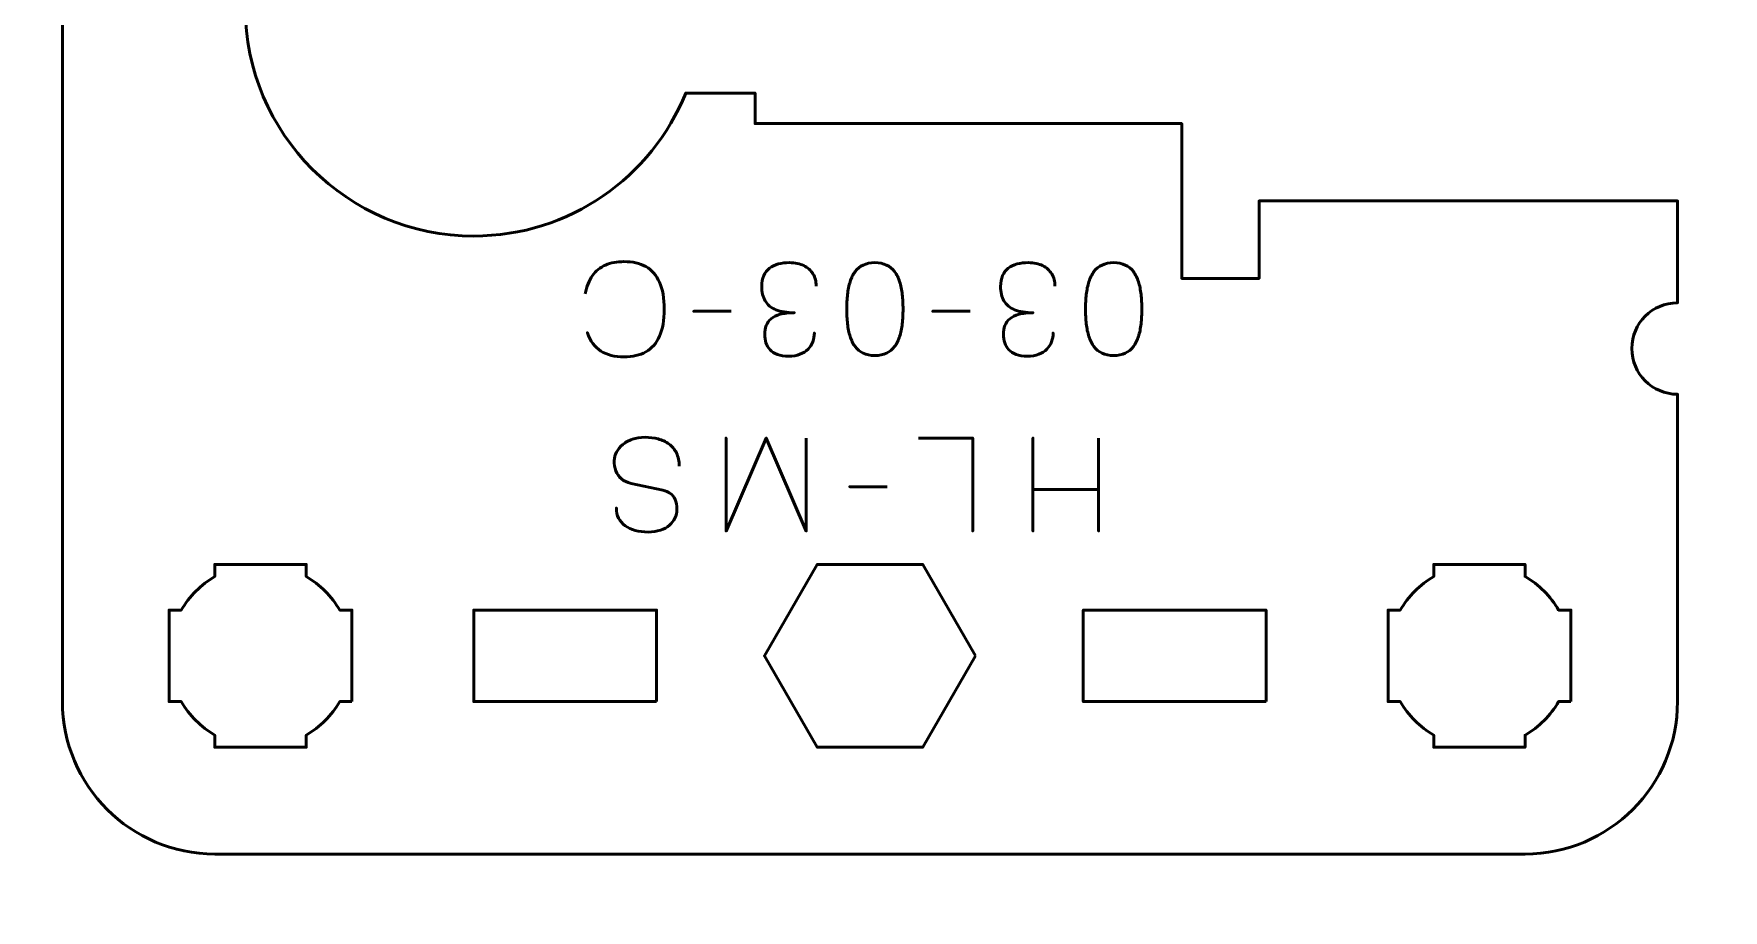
# Model space of a CAD drawing. Header units: centimetres. Extents: x -21 to 0, y -29.7 to 0.
# Drawn here: x -17.14 to -11.6, y -11.58 to -8.71 of the extents above; entities that cross this region are included whole.
import ezdxf

# ---------------------------------------------------------------- set-up
doc = ezdxf.new("R2010")
doc.units = ezdxf.units.CM
doc.header["$MEASUREMENT"] = 0
doc.layers.add('Layer 1', color=7, linetype='Continuous')

msp = doc.modelspace()

# ---------------------------------------------------------------- linework, layer by layer
at = {"layer": 'Layer 1', "color": 1, "lineweight": 53}
msp.add_open_spline([(-21.00003, -29.19995), (-21.00003, -29.19995), (-21.00003, -5.29992), (-21.00003, -5.29992), (-21.00003, -5.29992), (-21.00003, -5.21709), (-20.93286, -5.14992), (-20.85003, -5.14992), (-20.85003, -5.14992), (-20.7672, -5.14992), (-20.70003, -5.08275), (-20.70003, -4.99992), (-20.70003, -4.99992), (-20.70003, -4.91709), (-20.7672, -4.84992), (-20.85003, -4.84992), (-20.85003, -4.84992), (-20.93286, -4.84992), (-21.00003, -4.78275), (-21.00003, -4.69992), (-21.00003, -4.69992), (-21.00003, -4.61709), (-20.93286, -4.54992), (-20.85003, -4.54992), (-20.85003, -4.54992), (-20.7672, -4.54992), (-20.70003, -4.48275), (-20.70003, -4.39992), (-20.70003, -4.39992), (-20.70003, -4.31709), (-20.7672, -4.24992), (-20.85003, -4.24992), (-20.85003, -4.24992), (-20.93286, -4.24992), (-21.00003, -4.18275), (-21.00003, -4.09992), (-21.00003, -4.09992), (-21.00003, -4.01709), (-20.93286, -3.94992), (-20.85003, -3.94992), (-20.85003, -3.94992), (-20.7672, -3.94992), (-20.70003, -3.88275), (-20.70003, -3.79992), (-20.70003, -3.79992), (-20.70003, -3.71709), (-20.7672, -3.64992), (-20.85003, -3.64992), (-20.85003, -3.64992), (-20.93286, -3.64992), (-21.00003, -3.58275), (-21.00003, -3.49992), (-21.00003, -3.49992), (-21.00003, -3.41709), (-20.93286, -3.34992), (-20.85003, -3.34992), (-20.85003, -3.34992), (-20.7672, -3.34992), (-20.70003, -3.28275), (-20.70003, -3.19992), (-20.70003, -3.19992), (-20.70003, -3.11709), (-20.7672, -3.04992), (-20.85003, -3.04992), (-20.85003, -3.04992), (-20.93286, -3.04992), (-21.00003, -2.98275), (-21.00003, -2.89992), (-21.00003, -2.89992), (-21.00003, -2.81709), (-20.93286, -2.74992), (-20.85003, -2.74992), (-20.85003, -2.74992), (-20.7672, -2.74992), (-20.70003, -2.68275), (-20.70003, -2.59992), (-20.70003, -2.59992), (-20.70003, -2.51709), (-20.7672, -2.44992), (-20.85003, -2.44992), (-20.85003, -2.44992), (-20.93286, -2.44992), (-21.00003, -2.38275), (-21.00003, -2.29992), (-21.00003, -2.29992), (-21.00003, -2.21709), (-20.93286, -2.14992), (-20.85003, -2.14992), (-20.85003, -2.14992), (-20.7672, -2.14992), (-20.70003, -2.08275), (-20.70003, -1.99992), (-20.70003, -1.99992), (-20.70003, -1.91709), (-20.7672, -1.84992), (-20.85003, -1.84992), (-20.85003, -1.84992), (-20.93286, -1.84992), (-21.00003, -1.78275), (-21.00003, -1.69992), (-21.00003, -1.69992), (-21.00003, -1.61709), (-20.93286, -1.54992), (-20.85003, -1.54992), (-20.85003, -1.54992), (-20.7672, -1.54992), (-20.70003, -1.48275), (-20.70003, -1.39992), (-20.70003, -1.39992), (-20.70003, -1.31709), (-20.7672, -1.24992), (-20.85003, -1.24992), (-20.85003, -1.24992), (-20.93286, -1.24992), (-21.00003, -1.18275), (-21.00003, -1.09992), (-21.00003, -1.09992), (-21.00003, -1.09992), (-21.00003, -0.49992), (-21.00003, -0.49992), (-21.00003, -0.49992), (-21.00003, -0.22295), (-20.77694, 0.00004), (-20.49994, 0.00004), (-20.49994, 0.00004), (-20.49994, 0.00004), (-0.50008, 0.00004), (-0.50008, 0.00004), (-0.50008, 0.00004), (-0.22294, 0.00004), (0.00002, -0.22295), (0.00002, -0.49992), (0.00002, -0.49992), (0.00002, -0.49992), (0.00002, -29.19995), (0.00002, -29.19995), (0.00002, -29.19995), (0.00002, -29.47695), (-0.22294, -29.70004), (-0.50008, -29.70004), (-0.50008, -29.70004), (-0.50008, -29.70004), (-20.49994, -29.70004), (-20.49994, -29.70004), (-20.49994, -29.70004), (-20.77694, -29.70004), (-21.00003, -29.47695), (-21.00003, -29.19995)], degree=3, knots=[0, 0, 0, 0, 0.027027, 0.027027, 0.027027, 0.027027, 0.0540541, 0.0540541, 0.0540541, 0.0540541, 0.0810811, 0.0810811, 0.0810811, 0.0810811, 0.1081081, 0.1081081, 0.1081081, 0.1081081, 0.1351351, 0.1351351, 0.1351351, 0.1351351, 0.1621622, 0.1621622, 0.1621622, 0.1621622, 0.1891892, 0.1891892, 0.1891892, 0.1891892, 0.2162162, 0.2162162, 0.2162162, 0.2162162, 0.2432432, 0.2432432, 0.2432432, 0.2432432, 0.2702703, 0.2702703, 0.2702703, 0.2702703, 0.2972973, 0.2972973, 0.2972973, 0.2972973, 0.3243243, 0.3243243, 0.3243243, 0.3243243, 0.3513514, 0.3513514, 0.3513514, 0.3513514, 0.3783784, 0.3783784, 0.3783784, 0.3783784, 0.4054054, 0.4054054, 0.4054054, 0.4054054, 0.4324324, 0.4324324, 0.4324324, 0.4324324, 0.4594595, 0.4594595, 0.4594595, 0.4594595, 0.4864865, 0.4864865, 0.4864865, 0.4864865, 0.5135135, 0.5135135, 0.5135135, 0.5135135, 0.5405405, 0.5405405, 0.5405405, 0.5405405, 0.5675676, 0.5675676, 0.5675676, 0.5675676, 0.5945946, 0.5945946, 0.5945946, 0.5945946, 0.6216216, 0.6216216, 0.6216216, 0.6216216, 0.6486486, 0.6486486, 0.6486486, 0.6486486, 0.6756757, 0.6756757, 0.6756757, 0.6756757, 0.7027027, 0.7027027, 0.7027027, 0.7027027, 0.7297297, 0.7297297, 0.7297297, 0.7297297, 0.7567568, 0.7567568, 0.7567568, 0.7567568, 0.7837838, 0.7837838, 0.7837838, 0.7837838, 0.8108108, 0.8108108, 0.8108108, 0.8108108, 0.8378378, 0.8378378, 0.8378378, 0.8378378, 0.8648649, 0.8648649, 0.8648649, 0.8648649, 0.8918919, 0.8918919, 0.8918919, 0.8918919, 0.9189189, 0.9189189, 0.9189189, 0.9189189, 0.9459459, 0.9459459, 0.9459459, 0.9459459, 0.972973, 0.972973, 0.972973, 0.972973, 1, 1, 1, 1], dxfattribs=at)
at = {"layer": 'Layer 1', "color": 3, "lineweight": 53}
msp.add_open_spline([(-11.75, -6.6), (-11.75, -6.6), (-11.75, -8.242), (-11.75, -8.242), (-11.75, -8.242), (-11.75, -8.242), (-13.12301, -8.242), (-13.12301, -8.242), (-13.12301, -8.242), (-13.12301, -8.242), (-13.12301, -7.988), (-13.12301, -7.988), (-13.12301, -7.988), (-13.12301, -7.988), (-13.37701, -7.988), (-13.37701, -7.988), (-13.37701, -7.988), (-13.37701, -7.988), (-13.37701, -8.242), (-13.37701, -8.242), (-13.37701, -8.242), (-13.37701, -8.242), (-14.77701, -8.242), (-14.77701, -8.242), (-14.77701, -8.242), (-14.77701, -8.242), (-14.77698, -8.342), (-14.77698, -8.342), (-14.77698, -8.342), (-14.77698, -8.342), (-15.00002, -8.342), (-15.00002, -8.342), (-15.00002, -8.342), (-15.00002, -8.342), (-15.00451, -8.342), (-15.00451, -8.342), (-15.00451, -8.342), (-15.11574, -8.06704), (-15.38524, -7.873), (-15.70002, -7.873), (-15.70002, -7.873), (-16.11417, -7.873), (-16.45002, -8.20885), (-16.45002, -8.623), (-16.45002, -8.623), (-16.45002, -9.03715), (-16.11417, -9.373), (-15.70002, -9.373), (-15.70002, -9.373), (-15.38524, -9.373), (-15.11574, -9.17896), (-15.00451, -8.904), (-15.00451, -8.904), (-15.00451, -8.904), (-15.00002, -8.904), (-15.00002, -8.904), (-15.00002, -8.904), (-15.00002, -8.904), (-14.77698, -8.904), (-14.77698, -8.904), (-14.77698, -8.904), (-14.77698, -8.904), (-14.77701, -9.004), (-14.77701, -9.004), (-14.77701, -9.004), (-14.77701, -9.004), (-13.37701, -9.004), (-13.37701, -9.004), (-13.37701, -9.004), (-13.37701, -9.004), (-13.37701, -9.512), (-13.37701, -9.512), (-13.37701, -9.512), (-13.37701, -9.512), (-13.12301, -9.512), (-13.12301, -9.512), (-13.12301, -9.512), (-13.12301, -9.512), (-13.12301, -9.258), (-13.12301, -9.258), (-13.12301, -9.258), (-13.12301, -9.258), (-11.75, -9.258), (-11.75, -9.258), (-11.75, -9.258), (-11.75, -9.258), (-11.75, -9.592), (-11.75, -9.592), (-11.75, -9.592), (-11.83283, -9.592), (-11.9, -9.65917), (-11.9, -9.742), (-11.9, -9.742), (-11.9, -9.82483), (-11.83283, -9.892), (-11.75, -9.892), (-11.75, -9.892), (-11.75, -9.892), (-11.75, -10.9), (-11.75, -10.9), (-11.75, -10.9), (-11.75, -11.17609), (-11.97391, -11.4), (-12.25, -11.4), (-12.25, -11.4), (-12.25, -11.4), (-16.55, -11.4), (-16.55, -11.4), (-16.55, -11.4), (-16.82609, -11.4), (-17.05, -11.17609), (-17.05, -10.9), (-17.05, -10.9), (-17.05, -10.9), (-17.05, -6.6), (-17.05, -6.6), (-17.05, -6.6), (-17.05, -6.32391), (-16.82609, -6.1), (-16.55, -6.1), (-16.55, -6.1), (-16.55, -6.1), (-12.25, -6.1), (-12.25, -6.1), (-12.25, -6.1), (-11.97391, -6.1), (-11.75, -6.32391), (-11.75, -6.6)], degree=3, knots=[0, 0, 0, 0, 0.03125, 0.03125, 0.03125, 0.03125, 0.0625, 0.0625, 0.0625, 0.0625, 0.09375, 0.09375, 0.09375, 0.09375, 0.125, 0.125, 0.125, 0.125, 0.15625, 0.15625, 0.15625, 0.15625, 0.1875, 0.1875, 0.1875, 0.1875, 0.21875, 0.21875, 0.21875, 0.21875, 0.25, 0.25, 0.25, 0.25, 0.28125, 0.28125, 0.28125, 0.28125, 0.3125, 0.3125, 0.3125, 0.3125, 0.34375, 0.34375, 0.34375, 0.34375, 0.375, 0.375, 0.375, 0.375, 0.40625, 0.40625, 0.40625, 0.40625, 0.4375, 0.4375, 0.4375, 0.4375, 0.46875, 0.46875, 0.46875, 0.46875, 0.5, 0.5, 0.5, 0.5, 0.53125, 0.53125, 0.53125, 0.53125, 0.5625, 0.5625, 0.5625, 0.5625, 0.59375, 0.59375, 0.59375, 0.59375, 0.625, 0.625, 0.625, 0.625, 0.65625, 0.65625, 0.65625, 0.65625, 0.6875, 0.6875, 0.6875, 0.6875, 0.71875, 0.71875, 0.71875, 0.71875, 0.75, 0.75, 0.75, 0.75, 0.78125, 0.78125, 0.78125, 0.78125, 0.8125, 0.8125, 0.8125, 0.8125, 0.84375, 0.84375, 0.84375, 0.84375, 0.875, 0.875, 0.875, 0.875, 0.90625, 0.90625, 0.90625, 0.90625, 0.9375, 0.9375, 0.9375, 0.9375, 0.96875, 0.96875, 0.96875, 0.96875, 1, 1, 1, 1], dxfattribs=at)
at = {"layer": 'Layer 1', "color": 5, "lineweight": 53}
for points, knots in [([(-15.33423, -9.56285), (-15.32971, -9.53865), (-15.32181, -9.51868), (-15.31073, -9.50302), (-15.31073, -9.50302), (-15.29959, -9.48742), (-15.28533, -9.47585), (-15.26798, -9.4683), (-15.26798, -9.4683), (-15.25069, -9.46075), (-15.23037, -9.45694), (-15.20723, -9.45701), (-15.20723, -9.45701), (-15.17908, -9.45694), (-15.15516, -9.46238), (-15.13554, -9.47345), (-15.13554, -9.47345), (-15.11593, -9.48446), (-15.10097, -9.50146), (-15.09067, -9.52453), (-15.09067, -9.52453), (-15.08037, -9.54761), (-15.07522, -9.57717), (-15.07515, -9.61322), (-15.07515, -9.61322), (-15.07522, -9.64913), (-15.08037, -9.67863), (-15.09067, -9.7017), (-15.09067, -9.7017), (-15.10097, -9.72477), (-15.11593, -9.74184), (-15.13554, -9.75292), (-15.13554, -9.75292), (-15.15516, -9.764), (-15.17908, -9.7695), (-15.20723, -9.76943), (-15.20723, -9.76943), (-15.23736, -9.7695), (-15.26261, -9.76308), (-15.28286, -9.75017), (-15.28286, -9.75017), (-15.30318, -9.73726), (-15.31807, -9.71729), (-15.32745, -9.69027), (-15.32745, -9.69027), (-15.31807, -9.71729), (-15.30318, -9.73726), (-15.28286, -9.75017), (-15.28286, -9.75017), (-15.26261, -9.76308), (-15.23736, -9.7695), (-15.20723, -9.76943), (-15.20723, -9.76943), (-15.17908, -9.7695), (-15.15516, -9.764), (-15.13554, -9.75292), (-15.13554, -9.75292), (-15.11593, -9.74184), (-15.10097, -9.72477), (-15.09067, -9.7017), (-15.09067, -9.7017), (-15.08037, -9.67863), (-15.07522, -9.64913), (-15.07515, -9.61322), (-15.07515, -9.61322), (-15.07522, -9.57717), (-15.08037, -9.54761), (-15.09067, -9.52453), (-15.09067, -9.52453), (-15.10097, -9.50146), (-15.11593, -9.48446), (-15.13554, -9.47345), (-15.13554, -9.47345), (-15.15516, -9.46238), (-15.17908, -9.45694), (-15.20723, -9.45701), (-15.20723, -9.45701), (-15.23037, -9.45694), (-15.25069, -9.46075), (-15.26798, -9.4683), (-15.26798, -9.4683), (-15.28533, -9.47585), (-15.29959, -9.48742), (-15.31073, -9.50302), (-15.31073, -9.50302), (-15.32181, -9.51868), (-15.32971, -9.53865), (-15.33423, -9.56285)], [0, 0, 0, 0, 0.0454545, 0.0454545, 0.0454545, 0.0454545, 0.0909091, 0.0909091, 0.0909091, 0.0909091, 0.1363636, 0.1363636, 0.1363636, 0.1363636, 0.1818182, 0.1818182, 0.1818182, 0.1818182, 0.2272727, 0.2272727, 0.2272727, 0.2272727, 0.2727273, 0.2727273, 0.2727273, 0.2727273, 0.3181818, 0.3181818, 0.3181818, 0.3181818, 0.3636364, 0.3636364, 0.3636364, 0.3636364, 0.4090909, 0.4090909, 0.4090909, 0.4090909, 0.4545455, 0.4545455, 0.4545455, 0.4545455, 0.5, 0.5, 0.5, 0.5, 0.5454545, 0.5454545, 0.5454545, 0.5454545, 0.5909091, 0.5909091, 0.5909091, 0.5909091, 0.6363636, 0.6363636, 0.6363636, 0.6363636, 0.6818182, 0.6818182, 0.6818182, 0.6818182, 0.7272727, 0.7272727, 0.7272727, 0.7272727, 0.7727273, 0.7727273, 0.7727273, 0.7727273, 0.8181818, 0.8181818, 0.8181818, 0.8181818, 0.8636364, 0.8636364, 0.8636364, 0.8636364, 0.9090909, 0.9090909, 0.9090909, 0.9090909, 0.9545455, 0.9545455, 0.9545455, 0.9545455, 1, 1, 1, 1]), ([(-14.57647, -9.53702), (-14.57654, -9.52178), (-14.58007, -9.50852), (-14.58705, -9.49702), (-14.58705, -9.49702), (-14.59404, -9.48559), (-14.60399, -9.47663), (-14.61697, -9.47021), (-14.61697, -9.47021), (-14.62995, -9.46379), (-14.64554, -9.46054), (-14.66368, -9.4604), (-14.66368, -9.4604), (-14.67729, -9.4604), (-14.68964, -9.46181), (-14.70079, -9.46477), (-14.70079, -9.46477), (-14.71201, -9.46774), (-14.7216, -9.47232), (-14.72972, -9.4786), (-14.72972, -9.4786), (-14.73783, -9.48488), (-14.74404, -9.493), (-14.74841, -9.50287), (-14.74841, -9.50287), (-14.75286, -9.51282), (-14.75504, -9.52475), (-14.75511, -9.53872), (-14.75511, -9.53872), (-14.75519, -9.55734), (-14.75138, -9.57308), (-14.74383, -9.58585), (-14.74383, -9.58585), (-14.73628, -9.59862), (-14.72456, -9.60821), (-14.70883, -9.61477), (-14.70883, -9.61477), (-14.6931, -9.62134), (-14.67292, -9.62465), (-14.64844, -9.62465), (-14.64844, -9.62465), (-14.66671, -9.62458), (-14.68202, -9.62627), (-14.69451, -9.62973), (-14.69451, -9.62973), (-14.70693, -9.63319), (-14.71687, -9.63806), (-14.72435, -9.64441), (-14.72435, -9.64441), (-14.73183, -9.65069), (-14.73726, -9.65817), (-14.74051, -9.66677), (-14.74051, -9.66677), (-14.74383, -9.67531), (-14.74545, -9.68469), (-14.74538, -9.69492), (-14.74538, -9.69492), (-14.74545, -9.70516), (-14.74404, -9.71461), (-14.74122, -9.72336), (-14.74122, -9.72336), (-14.73846, -9.73211), (-14.73395, -9.7398), (-14.72781, -9.74636), (-14.72781, -9.74636), (-14.72167, -9.75292), (-14.71356, -9.75807), (-14.70361, -9.76174), (-14.70361, -9.76174), (-14.69359, -9.76541), (-14.68138, -9.76724), (-14.66706, -9.76731), (-14.66706, -9.76731), (-14.65281, -9.76724), (-14.64032, -9.76513), (-14.62974, -9.76103), (-14.62974, -9.76103), (-14.61908, -9.75694), (-14.61034, -9.75137), (-14.60328, -9.74424), (-14.60328, -9.74424), (-14.5963, -9.73712), (-14.59107, -9.729), (-14.58762, -9.71983), (-14.58762, -9.71983), (-14.58409, -9.71066), (-14.5824, -9.70092), (-14.5824, -9.69069), (-14.5824, -9.69069), (-14.5824, -9.70092), (-14.58409, -9.71066), (-14.58762, -9.71983), (-14.58762, -9.71983), (-14.59107, -9.729), (-14.5963, -9.73712), (-14.60328, -9.74424), (-14.60328, -9.74424), (-14.61034, -9.75137), (-14.61908, -9.75694), (-14.62974, -9.76103), (-14.62974, -9.76103), (-14.64032, -9.76513), (-14.65281, -9.76724), (-14.66706, -9.76731), (-14.66706, -9.76731), (-14.68138, -9.76724), (-14.69359, -9.76541), (-14.70361, -9.76174), (-14.70361, -9.76174), (-14.71356, -9.75807), (-14.72167, -9.75292), (-14.72781, -9.74636), (-14.72781, -9.74636), (-14.73395, -9.7398), (-14.73846, -9.73211), (-14.74122, -9.72336), (-14.74122, -9.72336), (-14.74404, -9.71461), (-14.74545, -9.70516), (-14.74538, -9.69492), (-14.74538, -9.69492), (-14.74545, -9.68469), (-14.74383, -9.67531), (-14.74051, -9.66677), (-14.74051, -9.66677), (-14.73726, -9.65817), (-14.73183, -9.65069), (-14.72435, -9.64441), (-14.72435, -9.64441), (-14.71687, -9.63806), (-14.70693, -9.63319), (-14.69451, -9.62973), (-14.69451, -9.62973), (-14.68202, -9.62627), (-14.66671, -9.62458), (-14.64844, -9.62465), (-14.64844, -9.62465), (-14.67292, -9.62465), (-14.6931, -9.62134), (-14.70883, -9.61477), (-14.70883, -9.61477), (-14.72456, -9.60821), (-14.73628, -9.59862), (-14.74383, -9.58585), (-14.74383, -9.58585), (-14.75138, -9.57308), (-14.75519, -9.55734), (-14.75511, -9.53872), (-14.75511, -9.53872), (-14.75504, -9.52475), (-14.75286, -9.51282), (-14.74841, -9.50287), (-14.74841, -9.50287), (-14.74404, -9.493), (-14.73783, -9.48488), (-14.72972, -9.4786), (-14.72972, -9.4786), (-14.7216, -9.47232), (-14.71201, -9.46774), (-14.70079, -9.46477), (-14.70079, -9.46477), (-14.68964, -9.46181), (-14.67729, -9.4604), (-14.66368, -9.4604), (-14.66368, -9.4604), (-14.64554, -9.46054), (-14.62995, -9.46379), (-14.61697, -9.47021), (-14.61697, -9.47021), (-14.60399, -9.47663), (-14.59404, -9.48559), (-14.58705, -9.49702), (-14.58705, -9.49702), (-14.58007, -9.50852), (-14.57654, -9.52178), (-14.57647, -9.53702)], [0, 0, 0, 0, 0.0227273, 0.0227273, 0.0227273, 0.0227273, 0.0454545, 0.0454545, 0.0454545, 0.0454545, 0.0681818, 0.0681818, 0.0681818, 0.0681818, 0.0909091, 0.0909091, 0.0909091, 0.0909091, 0.1136364, 0.1136364, 0.1136364, 0.1136364, 0.1363636, 0.1363636, 0.1363636, 0.1363636, 0.1590909, 0.1590909, 0.1590909, 0.1590909, 0.1818182, 0.1818182, 0.1818182, 0.1818182, 0.2045455, 0.2045455, 0.2045455, 0.2045455, 0.2272727, 0.2272727, 0.2272727, 0.2272727, 0.25, 0.25, 0.25, 0.25, 0.2727273, 0.2727273, 0.2727273, 0.2727273, 0.2954545, 0.2954545, 0.2954545, 0.2954545, 0.3181818, 0.3181818, 0.3181818, 0.3181818, 0.3409091, 0.3409091, 0.3409091, 0.3409091, 0.3636364, 0.3636364, 0.3636364, 0.3636364, 0.3863636, 0.3863636, 0.3863636, 0.3863636, 0.4090909, 0.4090909, 0.4090909, 0.4090909, 0.4318182, 0.4318182, 0.4318182, 0.4318182, 0.4545455, 0.4545455, 0.4545455, 0.4545455, 0.4772727, 0.4772727, 0.4772727, 0.4772727, 0.5, 0.5, 0.5, 0.5, 0.5227273, 0.5227273, 0.5227273, 0.5227273, 0.5454545, 0.5454545, 0.5454545, 0.5454545, 0.5681818, 0.5681818, 0.5681818, 0.5681818, 0.5909091, 0.5909091, 0.5909091, 0.5909091, 0.6136364, 0.6136364, 0.6136364, 0.6136364, 0.6363636, 0.6363636, 0.6363636, 0.6363636, 0.6590909, 0.6590909, 0.6590909, 0.6590909, 0.6818182, 0.6818182, 0.6818182, 0.6818182, 0.7045455, 0.7045455, 0.7045455, 0.7045455, 0.7272727, 0.7272727, 0.7272727, 0.7272727, 0.75, 0.75, 0.75, 0.75, 0.7727273, 0.7727273, 0.7727273, 0.7727273, 0.7954545, 0.7954545, 0.7954545, 0.7954545, 0.8181818, 0.8181818, 0.8181818, 0.8181818, 0.8409091, 0.8409091, 0.8409091, 0.8409091, 0.8636364, 0.8636364, 0.8636364, 0.8636364, 0.8863636, 0.8863636, 0.8863636, 0.8863636, 0.9090909, 0.9090909, 0.9090909, 0.9090909, 0.9318182, 0.9318182, 0.9318182, 0.9318182, 0.9545455, 0.9545455, 0.9545455, 0.9545455, 0.9772727, 0.9772727, 0.9772727, 0.9772727, 1, 1, 1, 1]), ([(-14.38386, -9.4604), (-14.39867, -9.46047), (-14.41144, -9.46308), (-14.4221, -9.46816), (-14.4221, -9.46816), (-14.43268, -9.47324), (-14.4415, -9.48051), (-14.44855, -9.48975), (-14.44855, -9.48975), (-14.45554, -9.49906), (-14.46104, -9.51007), (-14.46513, -9.52277), (-14.46513, -9.52277), (-14.46916, -9.53547), (-14.47205, -9.54937), (-14.47367, -9.56461), (-14.47367, -9.56461), (-14.47537, -9.57985), (-14.47621, -9.59587), (-14.47614, -9.6128), (-14.47614, -9.6128), (-14.47621, -9.62966), (-14.47537, -9.64568), (-14.47367, -9.66085), (-14.47367, -9.66085), (-14.47205, -9.67602), (-14.46916, -9.68999), (-14.46513, -9.70269), (-14.46513, -9.70269), (-14.46104, -9.71532), (-14.45554, -9.72632), (-14.44855, -9.73571), (-14.44855, -9.73571), (-14.4415, -9.74502), (-14.43268, -9.75229), (-14.4221, -9.75737), (-14.4221, -9.75737), (-14.41144, -9.76252), (-14.39867, -9.76513), (-14.38386, -9.7652), (-14.38386, -9.7652), (-14.36904, -9.76513), (-14.35627, -9.76252), (-14.34561, -9.75737), (-14.34561, -9.75737), (-14.33503, -9.75229), (-14.32621, -9.74502), (-14.31916, -9.73571), (-14.31916, -9.73571), (-14.31217, -9.72632), (-14.30667, -9.71532), (-14.30258, -9.70269), (-14.30258, -9.70269), (-14.29855, -9.68999), (-14.29566, -9.67602), (-14.29404, -9.66085), (-14.29404, -9.66085), (-14.29235, -9.64568), (-14.2915, -9.62966), (-14.29157, -9.6128), (-14.29157, -9.6128), (-14.2915, -9.59587), (-14.29235, -9.57985), (-14.29404, -9.56461), (-14.29404, -9.56461), (-14.29566, -9.54937), (-14.29855, -9.53547), (-14.30258, -9.52277), (-14.30258, -9.52277), (-14.30667, -9.51007), (-14.31217, -9.49906), (-14.31916, -9.48975), (-14.31916, -9.48975), (-14.32621, -9.48051), (-14.33503, -9.47324), (-14.34561, -9.46816), (-14.34561, -9.46816), (-14.35627, -9.46308), (-14.36904, -9.46047), (-14.38386, -9.4604)], [0, 0, 0, 0, 0.05, 0.05, 0.05, 0.05, 0.1, 0.1, 0.1, 0.1, 0.15, 0.15, 0.15, 0.15, 0.2, 0.2, 0.2, 0.2, 0.25, 0.25, 0.25, 0.25, 0.3, 0.3, 0.3, 0.3, 0.35, 0.35, 0.35, 0.35, 0.4, 0.4, 0.4, 0.4, 0.45, 0.45, 0.45, 0.45, 0.5, 0.5, 0.5, 0.5, 0.55, 0.55, 0.55, 0.55, 0.6, 0.6, 0.6, 0.6, 0.65, 0.65, 0.65, 0.65, 0.7, 0.7, 0.7, 0.7, 0.75, 0.75, 0.75, 0.75, 0.8, 0.8, 0.8, 0.8, 0.85, 0.85, 0.85, 0.85, 0.9, 0.9, 0.9, 0.9, 0.95, 0.95, 0.95, 0.95, 1, 1, 1, 1]), ([(-14.38386, -9.4604), (-14.39867, -9.46047), (-14.41144, -9.46308), (-14.4221, -9.46816), (-14.4221, -9.46816), (-14.43268, -9.47324), (-14.4415, -9.48051), (-14.44855, -9.48975), (-14.44855, -9.48975), (-14.45554, -9.49906), (-14.46104, -9.51007), (-14.46513, -9.52277), (-14.46513, -9.52277), (-14.46916, -9.53547), (-14.47205, -9.54937), (-14.47367, -9.56461), (-14.47367, -9.56461), (-14.47537, -9.57985), (-14.47621, -9.59587), (-14.47614, -9.6128), (-14.47614, -9.6128), (-14.47621, -9.62966), (-14.47537, -9.64568), (-14.47367, -9.66085), (-14.47367, -9.66085), (-14.47205, -9.67602), (-14.46916, -9.68999), (-14.46513, -9.70269), (-14.46513, -9.70269), (-14.46104, -9.71532), (-14.45554, -9.72632), (-14.44855, -9.73571), (-14.44855, -9.73571), (-14.4415, -9.74502), (-14.43268, -9.75229), (-14.4221, -9.75737), (-14.4221, -9.75737), (-14.41144, -9.76252), (-14.39867, -9.76513), (-14.38386, -9.7652), (-14.38386, -9.7652), (-14.36904, -9.76513), (-14.35627, -9.76252), (-14.34561, -9.75737), (-14.34561, -9.75737), (-14.33503, -9.75229), (-14.32621, -9.74502), (-14.31916, -9.73571), (-14.31916, -9.73571), (-14.31217, -9.72632), (-14.30667, -9.71532), (-14.30258, -9.70269), (-14.30258, -9.70269), (-14.29855, -9.68999), (-14.29566, -9.67602), (-14.29404, -9.66085), (-14.29404, -9.66085), (-14.29235, -9.64568), (-14.2915, -9.62966), (-14.29157, -9.6128), (-14.29157, -9.6128), (-14.2915, -9.59587), (-14.29235, -9.57985), (-14.29404, -9.56461), (-14.29404, -9.56461), (-14.29566, -9.54937), (-14.29855, -9.53547), (-14.30258, -9.52277), (-14.30258, -9.52277), (-14.30667, -9.51007), (-14.31217, -9.49906), (-14.31916, -9.48975), (-14.31916, -9.48975), (-14.32621, -9.48051), (-14.33503, -9.47324), (-14.34561, -9.46816), (-14.34561, -9.46816), (-14.35627, -9.46308), (-14.36904, -9.46047), (-14.38386, -9.4604)], [0, 0, 0, 0, 0.05, 0.05, 0.05, 0.05, 0.1, 0.1, 0.1, 0.1, 0.15, 0.15, 0.15, 0.15, 0.2, 0.2, 0.2, 0.2, 0.25, 0.25, 0.25, 0.25, 0.3, 0.3, 0.3, 0.3, 0.35, 0.35, 0.35, 0.35, 0.4, 0.4, 0.4, 0.4, 0.45, 0.45, 0.45, 0.45, 0.5, 0.5, 0.5, 0.5, 0.55, 0.55, 0.55, 0.55, 0.6, 0.6, 0.6, 0.6, 0.65, 0.65, 0.65, 0.65, 0.7, 0.7, 0.7, 0.7, 0.75, 0.75, 0.75, 0.75, 0.8, 0.8, 0.8, 0.8, 0.85, 0.85, 0.85, 0.85, 0.9, 0.9, 0.9, 0.9, 0.95, 0.95, 0.95, 0.95, 1, 1, 1, 1]), ([(-13.79289, -9.53702), (-13.79296, -9.52178), (-13.79649, -9.50852), (-13.80347, -9.49702), (-13.80347, -9.49702), (-13.81046, -9.48559), (-13.82041, -9.47663), (-13.83339, -9.47021), (-13.83339, -9.47021), (-13.84637, -9.46379), (-13.86196, -9.46054), (-13.8801, -9.4604), (-13.8801, -9.4604), (-13.89371, -9.4604), (-13.90606, -9.46181), (-13.91721, -9.46477), (-13.91721, -9.46477), (-13.92843, -9.46774), (-13.93802, -9.47232), (-13.94614, -9.4786), (-13.94614, -9.4786), (-13.95425, -9.48488), (-13.96046, -9.493), (-13.96483, -9.50287), (-13.96483, -9.50287), (-13.96928, -9.51282), (-13.97146, -9.52475), (-13.97153, -9.53872), (-13.97153, -9.53872), (-13.97161, -9.55734), (-13.9678, -9.57308), (-13.96025, -9.58585), (-13.96025, -9.58585), (-13.9527, -9.59862), (-13.94098, -9.60821), (-13.92525, -9.61477), (-13.92525, -9.61477), (-13.90952, -9.62134), (-13.88934, -9.62465), (-13.86486, -9.62465), (-13.86486, -9.62465), (-13.88313, -9.62458), (-13.89844, -9.62627), (-13.91093, -9.62973), (-13.91093, -9.62973), (-13.92335, -9.63319), (-13.93329, -9.63806), (-13.94077, -9.64441), (-13.94077, -9.64441), (-13.94825, -9.65069), (-13.95368, -9.65817), (-13.95693, -9.66677), (-13.95693, -9.66677), (-13.96025, -9.67531), (-13.96187, -9.68469), (-13.9618, -9.69492), (-13.9618, -9.69492), (-13.96187, -9.70516), (-13.96046, -9.71461), (-13.95764, -9.72336), (-13.95764, -9.72336), (-13.95488, -9.73211), (-13.95037, -9.7398), (-13.94423, -9.74636), (-13.94423, -9.74636), (-13.93809, -9.75292), (-13.92998, -9.75807), (-13.92003, -9.76174), (-13.92003, -9.76174), (-13.91001, -9.76541), (-13.8978, -9.76724), (-13.88348, -9.76731), (-13.88348, -9.76731), (-13.86923, -9.76724), (-13.85674, -9.76513), (-13.84616, -9.76103), (-13.84616, -9.76103), (-13.8355, -9.75694), (-13.82676, -9.75137), (-13.8197, -9.74424), (-13.8197, -9.74424), (-13.81272, -9.73712), (-13.80749, -9.729), (-13.80404, -9.71983), (-13.80404, -9.71983), (-13.80051, -9.71066), (-13.79882, -9.70092), (-13.79882, -9.69069), (-13.79882, -9.69069), (-13.79882, -9.70092), (-13.80051, -9.71066), (-13.80404, -9.71983), (-13.80404, -9.71983), (-13.80749, -9.729), (-13.81272, -9.73712), (-13.8197, -9.74424), (-13.8197, -9.74424), (-13.82676, -9.75137), (-13.8355, -9.75694), (-13.84616, -9.76103), (-13.84616, -9.76103), (-13.85674, -9.76513), (-13.86923, -9.76724), (-13.88348, -9.76731), (-13.88348, -9.76731), (-13.8978, -9.76724), (-13.91001, -9.76541), (-13.92003, -9.76174), (-13.92003, -9.76174), (-13.92998, -9.75807), (-13.93809, -9.75292), (-13.94423, -9.74636), (-13.94423, -9.74636), (-13.95037, -9.7398), (-13.95488, -9.73211), (-13.95764, -9.72336), (-13.95764, -9.72336), (-13.96046, -9.71461), (-13.96187, -9.70516), (-13.9618, -9.69492), (-13.9618, -9.69492), (-13.96187, -9.68469), (-13.96025, -9.67531), (-13.95693, -9.66677), (-13.95693, -9.66677), (-13.95368, -9.65817), (-13.94825, -9.65069), (-13.94077, -9.64441), (-13.94077, -9.64441), (-13.93329, -9.63806), (-13.92335, -9.63319), (-13.91093, -9.62973), (-13.91093, -9.62973), (-13.89844, -9.62627), (-13.88313, -9.62458), (-13.86486, -9.62465), (-13.86486, -9.62465), (-13.88934, -9.62465), (-13.90952, -9.62134), (-13.92525, -9.61477), (-13.92525, -9.61477), (-13.94098, -9.60821), (-13.9527, -9.59862), (-13.96025, -9.58585), (-13.96025, -9.58585), (-13.9678, -9.57308), (-13.97161, -9.55734), (-13.97153, -9.53872), (-13.97153, -9.53872), (-13.97146, -9.52475), (-13.96928, -9.51282), (-13.96483, -9.50287), (-13.96483, -9.50287), (-13.96046, -9.493), (-13.95425, -9.48488), (-13.94614, -9.4786), (-13.94614, -9.4786), (-13.93802, -9.47232), (-13.92843, -9.46774), (-13.91721, -9.46477), (-13.91721, -9.46477), (-13.90606, -9.46181), (-13.89371, -9.4604), (-13.8801, -9.4604), (-13.8801, -9.4604), (-13.86196, -9.46054), (-13.84637, -9.46379), (-13.83339, -9.47021), (-13.83339, -9.47021), (-13.82041, -9.47663), (-13.81046, -9.48559), (-13.80347, -9.49702), (-13.80347, -9.49702), (-13.79649, -9.50852), (-13.79296, -9.52178), (-13.79289, -9.53702)], [0, 0, 0, 0, 0.0227273, 0.0227273, 0.0227273, 0.0227273, 0.0454545, 0.0454545, 0.0454545, 0.0454545, 0.0681818, 0.0681818, 0.0681818, 0.0681818, 0.0909091, 0.0909091, 0.0909091, 0.0909091, 0.1136364, 0.1136364, 0.1136364, 0.1136364, 0.1363636, 0.1363636, 0.1363636, 0.1363636, 0.1590909, 0.1590909, 0.1590909, 0.1590909, 0.1818182, 0.1818182, 0.1818182, 0.1818182, 0.2045455, 0.2045455, 0.2045455, 0.2045455, 0.2272727, 0.2272727, 0.2272727, 0.2272727, 0.25, 0.25, 0.25, 0.25, 0.2727273, 0.2727273, 0.2727273, 0.2727273, 0.2954545, 0.2954545, 0.2954545, 0.2954545, 0.3181818, 0.3181818, 0.3181818, 0.3181818, 0.3409091, 0.3409091, 0.3409091, 0.3409091, 0.3636364, 0.3636364, 0.3636364, 0.3636364, 0.3863636, 0.3863636, 0.3863636, 0.3863636, 0.4090909, 0.4090909, 0.4090909, 0.4090909, 0.4318182, 0.4318182, 0.4318182, 0.4318182, 0.4545455, 0.4545455, 0.4545455, 0.4545455, 0.4772727, 0.4772727, 0.4772727, 0.4772727, 0.5, 0.5, 0.5, 0.5, 0.5227273, 0.5227273, 0.5227273, 0.5227273, 0.5454545, 0.5454545, 0.5454545, 0.5454545, 0.5681818, 0.5681818, 0.5681818, 0.5681818, 0.5909091, 0.5909091, 0.5909091, 0.5909091, 0.6136364, 0.6136364, 0.6136364, 0.6136364, 0.6363636, 0.6363636, 0.6363636, 0.6363636, 0.6590909, 0.6590909, 0.6590909, 0.6590909, 0.6818182, 0.6818182, 0.6818182, 0.6818182, 0.7045455, 0.7045455, 0.7045455, 0.7045455, 0.7272727, 0.7272727, 0.7272727, 0.7272727, 0.75, 0.75, 0.75, 0.75, 0.7727273, 0.7727273, 0.7727273, 0.7727273, 0.7954545, 0.7954545, 0.7954545, 0.7954545, 0.8181818, 0.8181818, 0.8181818, 0.8181818, 0.8409091, 0.8409091, 0.8409091, 0.8409091, 0.8636364, 0.8636364, 0.8636364, 0.8636364, 0.8863636, 0.8863636, 0.8863636, 0.8863636, 0.9090909, 0.9090909, 0.9090909, 0.9090909, 0.9318182, 0.9318182, 0.9318182, 0.9318182, 0.9545455, 0.9545455, 0.9545455, 0.9545455, 0.9772727, 0.9772727, 0.9772727, 0.9772727, 1, 1, 1, 1]), ([(-13.60028, -9.4604), (-13.61509, -9.46047), (-13.62786, -9.46308), (-13.63852, -9.46816), (-13.63852, -9.46816), (-13.6491, -9.47324), (-13.65792, -9.48051), (-13.66497, -9.48975), (-13.66497, -9.48975), (-13.67196, -9.49906), (-13.67746, -9.51007), (-13.68155, -9.52277), (-13.68155, -9.52277), (-13.68558, -9.53547), (-13.68847, -9.54937), (-13.69009, -9.56461), (-13.69009, -9.56461), (-13.69179, -9.57985), (-13.69263, -9.59587), (-13.69256, -9.6128), (-13.69256, -9.6128), (-13.69263, -9.62966), (-13.69179, -9.64568), (-13.69009, -9.66085), (-13.69009, -9.66085), (-13.68847, -9.67602), (-13.68558, -9.68999), (-13.68155, -9.70269), (-13.68155, -9.70269), (-13.67746, -9.71532), (-13.67196, -9.72632), (-13.66497, -9.73571), (-13.66497, -9.73571), (-13.65792, -9.74502), (-13.6491, -9.75229), (-13.63852, -9.75737), (-13.63852, -9.75737), (-13.62786, -9.76252), (-13.61509, -9.76513), (-13.60028, -9.7652), (-13.60028, -9.7652), (-13.58546, -9.76513), (-13.57269, -9.76252), (-13.56203, -9.75737), (-13.56203, -9.75737), (-13.55145, -9.75229), (-13.54263, -9.74502), (-13.53558, -9.73571), (-13.53558, -9.73571), (-13.52859, -9.72632), (-13.52309, -9.71532), (-13.519, -9.70269), (-13.519, -9.70269), (-13.51497, -9.68999), (-13.51208, -9.67602), (-13.51046, -9.66085), (-13.51046, -9.66085), (-13.50877, -9.64568), (-13.50792, -9.62966), (-13.50799, -9.6128), (-13.50799, -9.6128), (-13.50792, -9.59587), (-13.50877, -9.57985), (-13.51046, -9.56461), (-13.51046, -9.56461), (-13.51208, -9.54937), (-13.51497, -9.53547), (-13.519, -9.52277), (-13.519, -9.52277), (-13.52309, -9.51007), (-13.52859, -9.49906), (-13.53558, -9.48975), (-13.53558, -9.48975), (-13.54263, -9.48051), (-13.55145, -9.47324), (-13.56203, -9.46816), (-13.56203, -9.46816), (-13.57269, -9.46308), (-13.58546, -9.46047), (-13.60028, -9.4604)], [0, 0, 0, 0, 0.05, 0.05, 0.05, 0.05, 0.1, 0.1, 0.1, 0.1, 0.15, 0.15, 0.15, 0.15, 0.2, 0.2, 0.2, 0.2, 0.25, 0.25, 0.25, 0.25, 0.3, 0.3, 0.3, 0.3, 0.35, 0.35, 0.35, 0.35, 0.4, 0.4, 0.4, 0.4, 0.45, 0.45, 0.45, 0.45, 0.5, 0.5, 0.5, 0.5, 0.55, 0.55, 0.55, 0.55, 0.6, 0.6, 0.6, 0.6, 0.65, 0.65, 0.65, 0.65, 0.7, 0.7, 0.7, 0.7, 0.75, 0.75, 0.75, 0.75, 0.8, 0.8, 0.8, 0.8, 0.85, 0.85, 0.85, 0.85, 0.9, 0.9, 0.9, 0.9, 0.95, 0.95, 0.95, 0.95, 1, 1, 1, 1]), ([(-13.60028, -9.4604), (-13.61509, -9.46047), (-13.62786, -9.46308), (-13.63852, -9.46816), (-13.63852, -9.46816), (-13.6491, -9.47324), (-13.65792, -9.48051), (-13.66497, -9.48975), (-13.66497, -9.48975), (-13.67196, -9.49906), (-13.67746, -9.51007), (-13.68155, -9.52277), (-13.68155, -9.52277), (-13.68558, -9.53547), (-13.68847, -9.54937), (-13.69009, -9.56461), (-13.69009, -9.56461), (-13.69179, -9.57985), (-13.69263, -9.59587), (-13.69256, -9.6128), (-13.69256, -9.6128), (-13.69263, -9.62966), (-13.69179, -9.64568), (-13.69009, -9.66085), (-13.69009, -9.66085), (-13.68847, -9.67602), (-13.68558, -9.68999), (-13.68155, -9.70269), (-13.68155, -9.70269), (-13.67746, -9.71532), (-13.67196, -9.72632), (-13.66497, -9.73571), (-13.66497, -9.73571), (-13.65792, -9.74502), (-13.6491, -9.75229), (-13.63852, -9.75737), (-13.63852, -9.75737), (-13.62786, -9.76252), (-13.61509, -9.76513), (-13.60028, -9.7652), (-13.60028, -9.7652), (-13.58546, -9.76513), (-13.57269, -9.76252), (-13.56203, -9.75737), (-13.56203, -9.75737), (-13.55145, -9.75229), (-13.54263, -9.74502), (-13.53558, -9.73571), (-13.53558, -9.73571), (-13.52859, -9.72632), (-13.52309, -9.71532), (-13.519, -9.70269), (-13.519, -9.70269), (-13.51497, -9.68999), (-13.51208, -9.67602), (-13.51046, -9.66085), (-13.51046, -9.66085), (-13.50877, -9.64568), (-13.50792, -9.62966), (-13.50799, -9.6128), (-13.50799, -9.6128), (-13.50792, -9.59587), (-13.50877, -9.57985), (-13.51046, -9.56461), (-13.51046, -9.56461), (-13.51208, -9.54937), (-13.51497, -9.53547), (-13.519, -9.52277), (-13.519, -9.52277), (-13.52309, -9.51007), (-13.52859, -9.49906), (-13.53558, -9.48975), (-13.53558, -9.48975), (-13.54263, -9.48051), (-13.55145, -9.47324), (-13.56203, -9.46816), (-13.56203, -9.46816), (-13.57269, -9.46308), (-13.58546, -9.46047), (-13.60028, -9.4604)], [0, 0, 0, 0, 0.05, 0.05, 0.05, 0.05, 0.1, 0.1, 0.1, 0.1, 0.15, 0.15, 0.15, 0.15, 0.2, 0.2, 0.2, 0.2, 0.25, 0.25, 0.25, 0.25, 0.3, 0.3, 0.3, 0.3, 0.35, 0.35, 0.35, 0.35, 0.4, 0.4, 0.4, 0.4, 0.45, 0.45, 0.45, 0.45, 0.5, 0.5, 0.5, 0.5, 0.55, 0.55, 0.55, 0.55, 0.6, 0.6, 0.6, 0.6, 0.65, 0.65, 0.65, 0.65, 0.7, 0.7, 0.7, 0.7, 0.75, 0.75, 0.75, 0.75, 0.8, 0.8, 0.8, 0.8, 0.85, 0.85, 0.85, 0.85, 0.9, 0.9, 0.9, 0.9, 0.95, 0.95, 0.95, 0.95, 1, 1, 1, 1]), ([(-14.85502, -9.62), (-14.85502, -9.62), (-14.97821, -9.62), (-14.97821, -9.62), (-14.97821, -9.62), (-14.97821, -9.62), (-14.85502, -9.62), (-14.85502, -9.62)], [0, 0, 0, 0, 0.5, 0.5, 0.5, 0.5, 1, 1, 1, 1]), ([(-14.07144, -9.62), (-14.07144, -9.62), (-14.19463, -9.62), (-14.19463, -9.62), (-14.19463, -9.62), (-14.19463, -9.62), (-14.07144, -9.62), (-14.07144, -9.62)], [0, 0, 0, 0, 0.5, 0.5, 0.5, 0.5, 1, 1, 1, 1]), ([(-15.02604, -10.128), (-15.02618, -10.11106), (-15.02914, -10.0966), (-15.03507, -10.0846), (-15.03507, -10.0846), (-15.04093, -10.07254), (-15.04911, -10.06273), (-15.05941, -10.05518), (-15.05941, -10.05518), (-15.06978, -10.04756), (-15.08171, -10.04199), (-15.09518, -10.03846), (-15.09518, -10.03846), (-15.10859, -10.03486), (-15.12298, -10.0331), (-15.13822, -10.03317), (-15.13822, -10.03317), (-15.1536, -10.03324), (-15.16743, -10.0355), (-15.17978, -10.0398), (-15.17978, -10.0398), (-15.19206, -10.04411), (-15.20257, -10.04989), (-15.21132, -10.05716), (-15.21132, -10.05716), (-15.22014, -10.06443), (-15.22691, -10.07254), (-15.23171, -10.08157), (-15.23171, -10.08157), (-15.23651, -10.0906), (-15.23905, -10.09984), (-15.2394, -10.10937), (-15.2394, -10.10937), (-15.23982, -10.12186), (-15.23799, -10.13329), (-15.23397, -10.14359), (-15.23397, -10.14359), (-15.22994, -10.15389), (-15.22373, -10.1625), (-15.21534, -10.16955), (-15.21534, -10.16955), (-15.20701, -10.17661), (-15.1965, -10.18155), (-15.18394, -10.1843), (-15.18394, -10.1843), (-15.18394, -10.1843), (-15.08023, -10.20674), (-15.08023, -10.20674), (-15.08023, -10.20674), (-15.07049, -10.20878), (-15.06209, -10.21224), (-15.05518, -10.21704), (-15.05518, -10.21704), (-15.04826, -10.2219), (-15.0429, -10.22861), (-15.03923, -10.23722), (-15.03923, -10.23722), (-15.03556, -10.24575), (-15.03366, -10.25662), (-15.03366, -10.26981), (-15.03366, -10.26981), (-15.03366, -10.27983), (-15.03571, -10.28928), (-15.03987, -10.29817), (-15.03987, -10.29817), (-15.04396, -10.30706), (-15.05003, -10.3149), (-15.058, -10.32174), (-15.058, -10.32174), (-15.06597, -10.32865), (-15.07585, -10.33402), (-15.08756, -10.3379), (-15.08756, -10.3379), (-15.09935, -10.34185), (-15.11282, -10.34382), (-15.12806, -10.34389), (-15.12806, -10.34389), (-15.14337, -10.34389), (-15.15741, -10.34213), (-15.17025, -10.3386), (-15.17025, -10.3386), (-15.18302, -10.33507), (-15.1941, -10.32999), (-15.20341, -10.32322), (-15.20341, -10.32322), (-15.21273, -10.31645), (-15.21992, -10.30812), (-15.22486, -10.29839), (-15.22486, -10.29839), (-15.2298, -10.28858), (-15.23213, -10.27736), (-15.23178, -10.26473), (-15.23178, -10.26473), (-15.23213, -10.27736), (-15.2298, -10.28858), (-15.22486, -10.29839), (-15.22486, -10.29839), (-15.21992, -10.30812), (-15.21273, -10.31645), (-15.20341, -10.32322), (-15.20341, -10.32322), (-15.1941, -10.32999), (-15.18302, -10.33507), (-15.17025, -10.3386), (-15.17025, -10.3386), (-15.15741, -10.34213), (-15.14337, -10.34389), (-15.12806, -10.34389), (-15.12806, -10.34389), (-15.11282, -10.34382), (-15.09935, -10.34185), (-15.08756, -10.3379), (-15.08756, -10.3379), (-15.07585, -10.33402), (-15.06597, -10.32865), (-15.058, -10.32174), (-15.058, -10.32174), (-15.05003, -10.3149), (-15.04396, -10.30706), (-15.03987, -10.29817), (-15.03987, -10.29817), (-15.03571, -10.28928), (-15.03366, -10.27983), (-15.03366, -10.26981), (-15.03366, -10.26981), (-15.03366, -10.25662), (-15.03549, -10.24575), (-15.03902, -10.23729), (-15.03902, -10.23729), (-15.04262, -10.22875), (-15.04791, -10.22212), (-15.05483, -10.21725), (-15.05483, -10.21725), (-15.06174, -10.21245), (-15.07021, -10.20892), (-15.08023, -10.20674), (-15.08023, -10.20674), (-15.08023, -10.20674), (-15.18394, -10.1843), (-15.18394, -10.1843), (-15.18394, -10.1843), (-15.19678, -10.18155), (-15.20737, -10.17661), (-15.21569, -10.16955), (-15.21569, -10.16955), (-15.22409, -10.1625), (-15.23023, -10.15389), (-15.23418, -10.14359), (-15.23418, -10.14359), (-15.23806, -10.13329), (-15.23982, -10.12186), (-15.2394, -10.10937), (-15.2394, -10.10937), (-15.23905, -10.09984), (-15.23651, -10.0906), (-15.23171, -10.08157), (-15.23171, -10.08157), (-15.22691, -10.07254), (-15.22014, -10.06443), (-15.21132, -10.05716), (-15.21132, -10.05716), (-15.20257, -10.04989), (-15.19206, -10.04411), (-15.17978, -10.0398), (-15.17978, -10.0398), (-15.16743, -10.0355), (-15.1536, -10.03324), (-15.13822, -10.03317), (-15.13822, -10.03317), (-15.12298, -10.0331), (-15.10859, -10.03486), (-15.09518, -10.03846), (-15.09518, -10.03846), (-15.08171, -10.04199), (-15.06978, -10.04756), (-15.05941, -10.05518), (-15.05941, -10.05518), (-15.04911, -10.06273), (-15.04093, -10.07254), (-15.03507, -10.0846), (-15.03507, -10.0846), (-15.02914, -10.0966), (-15.02618, -10.11106), (-15.02604, -10.128)], [0, 0, 0, 0, 0.0217391, 0.0217391, 0.0217391, 0.0217391, 0.0434783, 0.0434783, 0.0434783, 0.0434783, 0.0652174, 0.0652174, 0.0652174, 0.0652174, 0.0869565, 0.0869565, 0.0869565, 0.0869565, 0.1086957, 0.1086957, 0.1086957, 0.1086957, 0.1304348, 0.1304348, 0.1304348, 0.1304348, 0.1521739, 0.1521739, 0.1521739, 0.1521739, 0.173913, 0.173913, 0.173913, 0.173913, 0.1956522, 0.1956522, 0.1956522, 0.1956522, 0.2173913, 0.2173913, 0.2173913, 0.2173913, 0.2391304, 0.2391304, 0.2391304, 0.2391304, 0.2608696, 0.2608696, 0.2608696, 0.2608696, 0.2826087, 0.2826087, 0.2826087, 0.2826087, 0.3043478, 0.3043478, 0.3043478, 0.3043478, 0.326087, 0.326087, 0.326087, 0.326087, 0.3478261, 0.3478261, 0.3478261, 0.3478261, 0.3695652, 0.3695652, 0.3695652, 0.3695652, 0.3913043, 0.3913043, 0.3913043, 0.3913043, 0.4130435, 0.4130435, 0.4130435, 0.4130435, 0.4347826, 0.4347826, 0.4347826, 0.4347826, 0.4565217, 0.4565217, 0.4565217, 0.4565217, 0.4782609, 0.4782609, 0.4782609, 0.4782609, 0.5, 0.5, 0.5, 0.5, 0.5217391, 0.5217391, 0.5217391, 0.5217391, 0.5434783, 0.5434783, 0.5434783, 0.5434783, 0.5652174, 0.5652174, 0.5652174, 0.5652174, 0.5869565, 0.5869565, 0.5869565, 0.5869565, 0.6086957, 0.6086957, 0.6086957, 0.6086957, 0.6304348, 0.6304348, 0.6304348, 0.6304348, 0.6521739, 0.6521739, 0.6521739, 0.6521739, 0.673913, 0.673913, 0.673913, 0.673913, 0.6956522, 0.6956522, 0.6956522, 0.6956522, 0.7173913, 0.7173913, 0.7173913, 0.7173913, 0.7391304, 0.7391304, 0.7391304, 0.7391304, 0.7608696, 0.7608696, 0.7608696, 0.7608696, 0.7826087, 0.7826087, 0.7826087, 0.7826087, 0.8043478, 0.8043478, 0.8043478, 0.8043478, 0.826087, 0.826087, 0.826087, 0.826087, 0.8478261, 0.8478261, 0.8478261, 0.8478261, 0.8695652, 0.8695652, 0.8695652, 0.8695652, 0.8913043, 0.8913043, 0.8913043, 0.8913043, 0.9130435, 0.9130435, 0.9130435, 0.9130435, 0.9347826, 0.9347826, 0.9347826, 0.9347826, 0.9565217, 0.9565217, 0.9565217, 0.9565217, 0.9782609, 0.9782609, 0.9782609, 0.9782609, 1, 1, 1, 1]), ([(-14.60906, -10.03571), (-14.60906, -10.03571), (-14.60906, -10.34093), (-14.60906, -10.34093), (-14.60906, -10.34093), (-14.60906, -10.34093), (-14.74029, -10.03571), (-14.74029, -10.03571), (-14.74029, -10.03571), (-14.74029, -10.03571), (-14.87195, -10.34093), (-14.87195, -10.34093), (-14.87195, -10.34093), (-14.87195, -10.34093), (-14.87195, -10.03571), (-14.87195, -10.03571), (-14.87195, -10.03571), (-14.87195, -10.03571), (-14.87195, -10.34093), (-14.87195, -10.34093), (-14.87195, -10.34093), (-14.87195, -10.34093), (-14.74029, -10.03571), (-14.74029, -10.03571), (-14.74029, -10.03571), (-14.74029, -10.03571), (-14.60906, -10.34093), (-14.60906, -10.34093), (-14.60906, -10.34093), (-14.60906, -10.34093), (-14.60906, -10.03571), (-14.60906, -10.03571)], [0, 0, 0, 0, 0.125, 0.125, 0.125, 0.125, 0.25, 0.25, 0.25, 0.25, 0.375, 0.375, 0.375, 0.375, 0.5, 0.5, 0.5, 0.5, 0.625, 0.625, 0.625, 0.625, 0.75, 0.75, 0.75, 0.75, 0.875, 0.875, 0.875, 0.875, 1, 1, 1, 1]), ([(-14.24119, -10.03571), (-14.24119, -10.03571), (-14.06297, -10.03571), (-14.06297, -10.03571), (-14.06297, -10.03571), (-14.06297, -10.03571), (-14.06297, -10.34093), (-14.06297, -10.34093), (-14.06297, -10.34093), (-14.06297, -10.34093), (-14.06297, -10.03571), (-14.06297, -10.03571), (-14.06297, -10.03571), (-14.06297, -10.03571), (-14.24119, -10.03571), (-14.24119, -10.03571)], [0, 0, 0, 0, 0.25, 0.25, 0.25, 0.25, 0.5, 0.5, 0.5, 0.5, 0.75, 0.75, 0.75, 0.75, 1, 1, 1, 1]), ([(-13.6498, -10.03571), (-13.6498, -10.03571), (-13.6498, -10.20462), (-13.6498, -10.20462), (-13.6498, -10.20462), (-13.6498, -10.20462), (-13.86527, -10.20462), (-13.86527, -10.20462), (-13.86527, -10.20462), (-13.86527, -10.20462), (-13.86527, -10.03571), (-13.86527, -10.03571), (-13.86527, -10.03571), (-13.86527, -10.03571), (-13.86527, -10.34051), (-13.86527, -10.34051), (-13.86527, -10.34051), (-13.86527, -10.34051), (-13.86527, -10.20462), (-13.86527, -10.20462), (-13.86527, -10.20462), (-13.86527, -10.20462), (-13.6498, -10.20462), (-13.6498, -10.20462), (-13.6498, -10.20462), (-13.6498, -10.20462), (-13.6498, -10.34051), (-13.6498, -10.34051), (-13.6498, -10.34051), (-13.6498, -10.34051), (-13.6498, -10.03571), (-13.6498, -10.03571)], [0, 0, 0, 0, 0.125, 0.125, 0.125, 0.125, 0.25, 0.25, 0.25, 0.25, 0.375, 0.375, 0.375, 0.375, 0.5, 0.5, 0.5, 0.5, 0.625, 0.625, 0.625, 0.625, 0.75, 0.75, 0.75, 0.75, 0.875, 0.875, 0.875, 0.875, 1, 1, 1, 1]), ([(-14.34321, -10.19531), (-14.34321, -10.19531), (-14.4664, -10.19531), (-14.4664, -10.19531), (-14.4664, -10.19531), (-14.4664, -10.19531), (-14.34321, -10.19531), (-14.34321, -10.19531)], [0, 0, 0, 0, 0.5, 0.5, 0.5, 0.5, 1, 1, 1, 1])]:
    msp.add_open_spline(points, degree=3, knots=knots, dxfattribs=at)
at = {"layer": 'Layer 1', "lineweight": 53}
for points, knots in [([(-16.1, -10.9), (-16.1, -10.9), (-16.14015, -10.9), (-16.14015, -10.9), (-16.14015, -10.9), (-16.1665, -10.94553), (-16.20447, -10.9835), (-16.25, -11.00985), (-16.25, -11.00985), (-16.25, -11.00985), (-16.25, -11.05), (-16.25, -11.05), (-16.25, -11.05), (-16.25, -11.05), (-16.4, -11.05), (-16.4, -11.05), (-16.4, -11.05), (-16.4, -11.05), (-16.55, -11.05), (-16.55, -11.05), (-16.55, -11.05), (-16.55, -11.05), (-16.55, -11.00985), (-16.55, -11.00985), (-16.55, -11.00985), (-16.59553, -10.9835), (-16.6335, -10.94553), (-16.65985, -10.9), (-16.65985, -10.9), (-16.65985, -10.9), (-16.7, -10.9), (-16.7, -10.9), (-16.7, -10.9), (-16.7, -10.9), (-16.7, -10.75), (-16.7, -10.75), (-16.7, -10.75), (-16.7, -10.75), (-16.7, -10.6), (-16.7, -10.6), (-16.7, -10.6), (-16.7, -10.6), (-16.65985, -10.6), (-16.65985, -10.6), (-16.65985, -10.6), (-16.6335, -10.55447), (-16.59553, -10.5165), (-16.55, -10.49015), (-16.55, -10.49015), (-16.55, -10.49015), (-16.55, -10.45), (-16.55, -10.45), (-16.55, -10.45), (-16.55, -10.45), (-16.4, -10.45), (-16.4, -10.45), (-16.4, -10.45), (-16.4, -10.45), (-16.25, -10.45), (-16.25, -10.45), (-16.25, -10.45), (-16.25, -10.45), (-16.25, -10.49015), (-16.25, -10.49015), (-16.25, -10.49015), (-16.20447, -10.5165), (-16.1665, -10.55447), (-16.14015, -10.6), (-16.14015, -10.6), (-16.14015, -10.6), (-16.1, -10.6), (-16.1, -10.6), (-16.1, -10.6), (-16.1, -10.6), (-16.1, -10.75), (-16.1, -10.75), (-16.1, -10.75), (-16.1, -10.75), (-16.1, -10.9), (-16.1, -10.9)], [0, 0, 0, 0, 0.05, 0.05, 0.05, 0.05, 0.1, 0.1, 0.1, 0.1, 0.15, 0.15, 0.15, 0.15, 0.2, 0.2, 0.2, 0.2, 0.25, 0.25, 0.25, 0.25, 0.3, 0.3, 0.3, 0.3, 0.35, 0.35, 0.35, 0.35, 0.4, 0.4, 0.4, 0.4, 0.45, 0.45, 0.45, 0.45, 0.5, 0.5, 0.5, 0.5, 0.55, 0.55, 0.55, 0.55, 0.6, 0.6, 0.6, 0.6, 0.65, 0.65, 0.65, 0.65, 0.7, 0.7, 0.7, 0.7, 0.75, 0.75, 0.75, 0.75, 0.8, 0.8, 0.8, 0.8, 0.85, 0.85, 0.85, 0.85, 0.9, 0.9, 0.9, 0.9, 0.95, 0.95, 0.95, 0.95, 1, 1, 1, 1]), ([(-14.05359, -10.75), (-14.05359, -10.75), (-14.14019, -10.9), (-14.14019, -10.9), (-14.14019, -10.9), (-14.14019, -10.9), (-14.22679, -11.05), (-14.22679, -11.05), (-14.22679, -11.05), (-14.22679, -11.05), (-14.4, -11.05), (-14.4, -11.05), (-14.4, -11.05), (-14.4, -11.05), (-14.57321, -11.05), (-14.57321, -11.05), (-14.57321, -11.05), (-14.57321, -11.05), (-14.65981, -10.9), (-14.65981, -10.9), (-14.65981, -10.9), (-14.65981, -10.9), (-14.74641, -10.75), (-14.74641, -10.75), (-14.74641, -10.75), (-14.74641, -10.75), (-14.65981, -10.6), (-14.65981, -10.6), (-14.65981, -10.6), (-14.65981, -10.6), (-14.57321, -10.45), (-14.57321, -10.45), (-14.57321, -10.45), (-14.57321, -10.45), (-14.4, -10.45), (-14.4, -10.45), (-14.4, -10.45), (-14.4, -10.45), (-14.22679, -10.45), (-14.22679, -10.45), (-14.22679, -10.45), (-14.22679, -10.45), (-14.14019, -10.6), (-14.14019, -10.6), (-14.14019, -10.6), (-14.14019, -10.6), (-14.05359, -10.75), (-14.05359, -10.75)], [0, 0, 0, 0, 0.0833333, 0.0833333, 0.0833333, 0.0833333, 0.1666667, 0.1666667, 0.1666667, 0.1666667, 0.25, 0.25, 0.25, 0.25, 0.3333333, 0.3333333, 0.3333333, 0.3333333, 0.4166667, 0.4166667, 0.4166667, 0.4166667, 0.5, 0.5, 0.5, 0.5, 0.5833333, 0.5833333, 0.5833333, 0.5833333, 0.6666667, 0.6666667, 0.6666667, 0.6666667, 0.75, 0.75, 0.75, 0.75, 0.8333333, 0.8333333, 0.8333333, 0.8333333, 0.9166667, 0.9166667, 0.9166667, 0.9166667, 1, 1, 1, 1]), ([(-12.1, -10.9), (-12.1, -10.9), (-12.14015, -10.9), (-12.14015, -10.9), (-12.14015, -10.9), (-12.1665, -10.94553), (-12.20447, -10.9835), (-12.25, -11.00985), (-12.25, -11.00985), (-12.25, -11.00985), (-12.25, -11.05), (-12.25, -11.05), (-12.25, -11.05), (-12.25, -11.05), (-12.4, -11.05), (-12.4, -11.05), (-12.4, -11.05), (-12.4, -11.05), (-12.55, -11.05), (-12.55, -11.05), (-12.55, -11.05), (-12.55, -11.05), (-12.55, -11.00985), (-12.55, -11.00985), (-12.55, -11.00985), (-12.59553, -10.9835), (-12.6335, -10.94553), (-12.65985, -10.9), (-12.65985, -10.9), (-12.65985, -10.9), (-12.7, -10.9), (-12.7, -10.9), (-12.7, -10.9), (-12.7, -10.9), (-12.7, -10.75), (-12.7, -10.75), (-12.7, -10.75), (-12.7, -10.75), (-12.7, -10.6), (-12.7, -10.6), (-12.7, -10.6), (-12.7, -10.6), (-12.65985, -10.6), (-12.65985, -10.6), (-12.65985, -10.6), (-12.6335, -10.55447), (-12.59553, -10.5165), (-12.55, -10.49015), (-12.55, -10.49015), (-12.55, -10.49015), (-12.55, -10.45), (-12.55, -10.45), (-12.55, -10.45), (-12.55, -10.45), (-12.4, -10.45), (-12.4, -10.45), (-12.4, -10.45), (-12.4, -10.45), (-12.25, -10.45), (-12.25, -10.45), (-12.25, -10.45), (-12.25, -10.45), (-12.25, -10.49015), (-12.25, -10.49015), (-12.25, -10.49015), (-12.20447, -10.5165), (-12.1665, -10.55447), (-12.14015, -10.6), (-12.14015, -10.6), (-12.14015, -10.6), (-12.1, -10.6), (-12.1, -10.6), (-12.1, -10.6), (-12.1, -10.6), (-12.1, -10.75), (-12.1, -10.75), (-12.1, -10.75), (-12.1, -10.75), (-12.1, -10.9), (-12.1, -10.9)], [0, 0, 0, 0, 0.05, 0.05, 0.05, 0.05, 0.1, 0.1, 0.1, 0.1, 0.15, 0.15, 0.15, 0.15, 0.2, 0.2, 0.2, 0.2, 0.25, 0.25, 0.25, 0.25, 0.3, 0.3, 0.3, 0.3, 0.35, 0.35, 0.35, 0.35, 0.4, 0.4, 0.4, 0.4, 0.45, 0.45, 0.45, 0.45, 0.5, 0.5, 0.5, 0.5, 0.55, 0.55, 0.55, 0.55, 0.6, 0.6, 0.6, 0.6, 0.65, 0.65, 0.65, 0.65, 0.7, 0.7, 0.7, 0.7, 0.75, 0.75, 0.75, 0.75, 0.8, 0.8, 0.8, 0.8, 0.85, 0.85, 0.85, 0.85, 0.9, 0.9, 0.9, 0.9, 0.95, 0.95, 0.95, 0.95, 1, 1, 1, 1]), ([(-15.1, -10.9), (-15.1, -10.9), (-15.7, -10.9), (-15.7, -10.9), (-15.7, -10.9), (-15.7, -10.9), (-15.7, -10.6), (-15.7, -10.6), (-15.7, -10.6), (-15.7, -10.6), (-15.1, -10.6), (-15.1, -10.6), (-15.1, -10.6), (-15.1, -10.6), (-15.1, -10.9), (-15.1, -10.9)], [0, 0, 0, 0, 0.25, 0.25, 0.25, 0.25, 0.5, 0.5, 0.5, 0.5, 0.75, 0.75, 0.75, 0.75, 1, 1, 1, 1]), ([(-13.1, -10.9), (-13.1, -10.9), (-13.7, -10.9), (-13.7, -10.9), (-13.7, -10.9), (-13.7, -10.9), (-13.7, -10.6), (-13.7, -10.6), (-13.7, -10.6), (-13.7, -10.6), (-13.1, -10.6), (-13.1, -10.6), (-13.1, -10.6), (-13.1, -10.6), (-13.1, -10.9), (-13.1, -10.9)], [0, 0, 0, 0, 0.25, 0.25, 0.25, 0.25, 0.5, 0.5, 0.5, 0.5, 0.75, 0.75, 0.75, 0.75, 1, 1, 1, 1])]:
    msp.add_open_spline(points, degree=3, knots=knots, dxfattribs=at)

doc.saveas('drawing.dxf')
